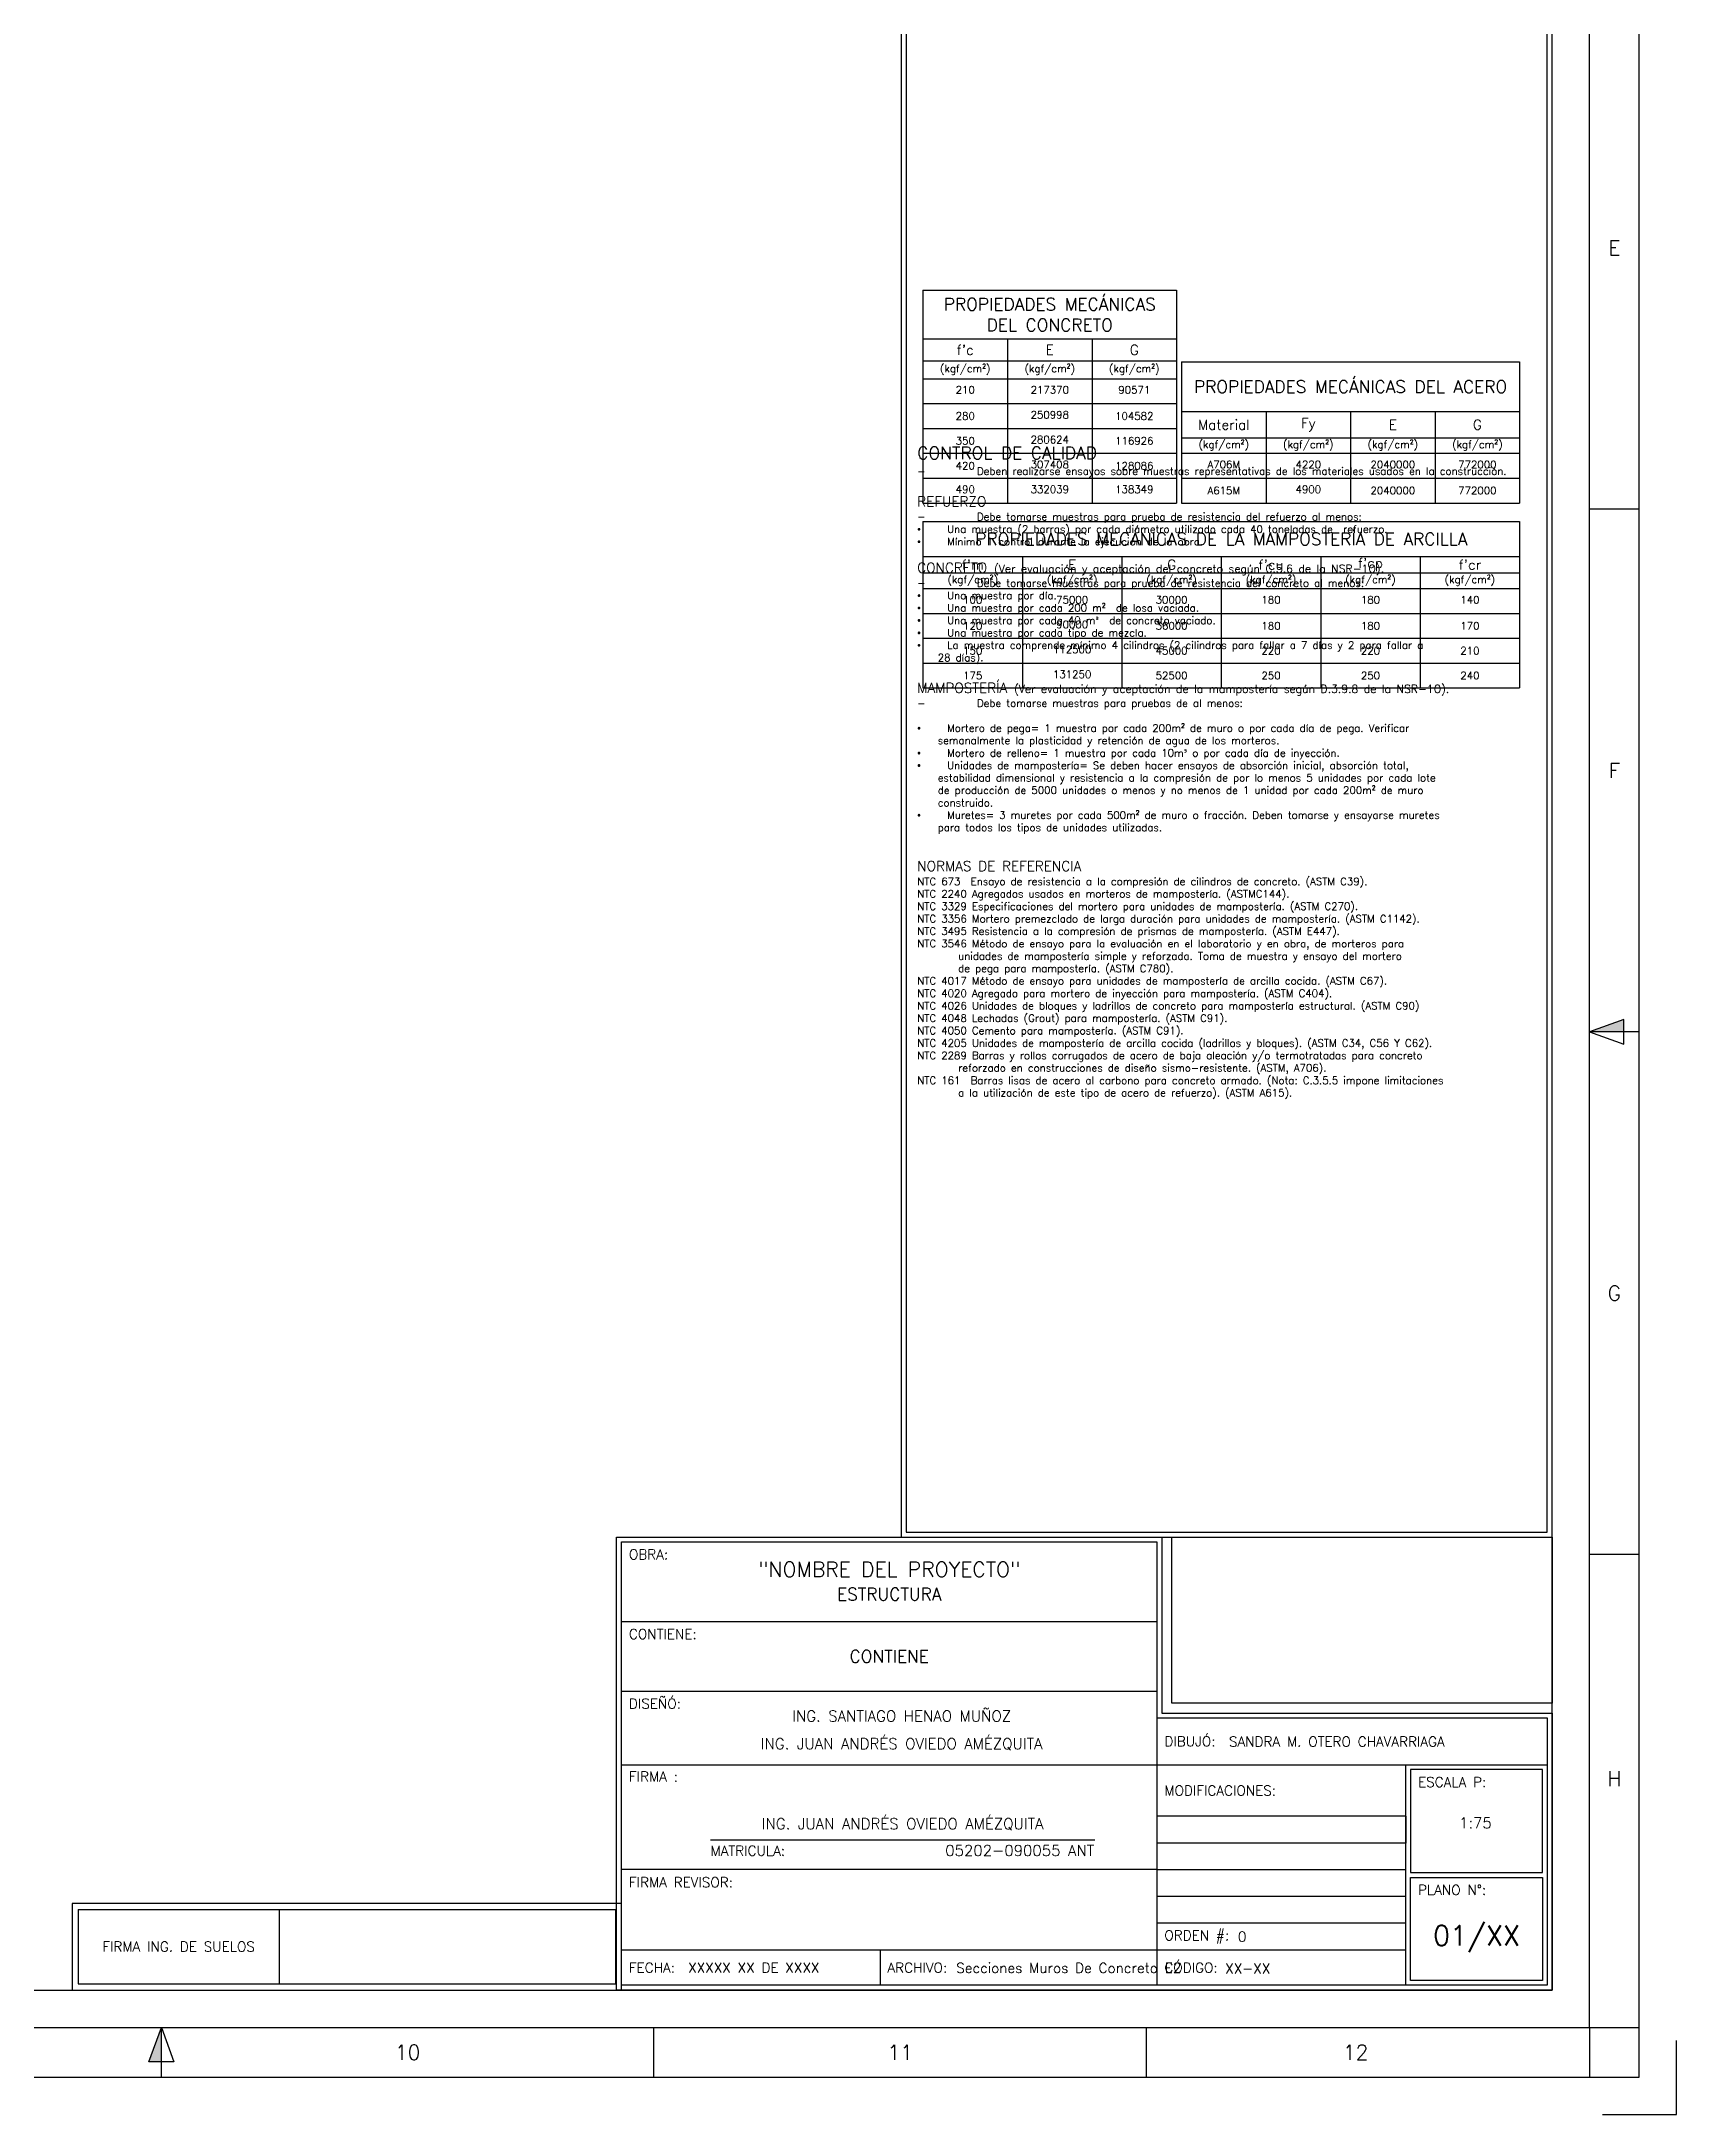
# Paper-space layout 'A0-HORIZONTAL' of a CAD drawing. Header units: millimetres. Extents: x 0 to 1.2, y 0 to 0.86.
# Drawn here: x 0.8751 to 1.204, y 0 to 0.4169 of the extents above; entities that cross this region are included whole.
import ezdxf
from ezdxf.enums import TextEntityAlignment as Align

# ---------------------------------------------------------------- set-up
doc = ezdxf.new("R2010")
doc.units = ezdxf.units.MM
doc.header["$LTSCALE"] = 0.01
for name, color, linetype in [('FC_BORDES', 4, 'Continuous'), ('FC_COTAS', 1, 'Continuous'), ('FC_HATCH 253', 253, 'Continuous'), ('FC_R-140', 2, 'Continuous'), ('FC_R-175', 5, 'Continuous'), ('FC_R-200', 5, 'Continuous'), ('FC_R-80', 11, 'Continuous'), ('FC_ROTULO', 5, 'Continuous')]:
    doc.layers.add(name, color=color, linetype=linetype)
doc.layers.add('FC_DEFPOINTS', color=250, linetype='Continuous', plot=False)
doc.layers.add('FC_HOJA LAYOUT', color=230, linetype='Continuous', plot=False)
doc.styles.add('FC_TEXT', font='romans.shx', dxfattribs={"height": 0.002})
doc.styles.add('FC_TEXT1', font='romans.shx')

# ---------------------------------------------------------------- blocks, each defined once
blk = doc.blocks.new('*U42')
at = {"layer": 'FC_R-80', "insert": (0, 0), "char_height": 0.002175, "attachment_point": 4, "style": 'FC_TEXT1'}
blk.add_mtext_dynamic_manual_height_columns('1:75', width=0.0069624, gutter_width=0.045, heights=[0], dxfattribs=at)
blk = doc.blocks.new('*U149')
at = {"layer": 'FC_ROTULO', "color": 11, "insert": (0, 0), "char_height": 0.0022, "width": 0.050203, "attachment_point": 5, "style": 'FC_TEXT1'}
blk.add_mtext('ING. SANTIAGO HENAO MUÑOZ', dxfattribs=at)
blk = doc.blocks.new('*U113')
at = {"layer": 'FC_R-80', "insert": (0, 0), "char_height": 0.0022, "width": 0.0649744, "attachment_point": 8, "style": 'FC_TEXT1'}
blk.add_mtext('ING. JUAN ANDRÉS OVIEDO AMÉZQUITA', dxfattribs=at)
at = {"layer": 'FC_ROTULO', "color": 11, "insert": (-0.0002, 0.0173), "char_height": 0.0022, "width": 0.0653934, "attachment_point": 5, "style": 'FC_TEXT1'}
blk.add_mtext('ING.^IJUAN ANDRÉS OVIEDO AMÉZQUITA', dxfattribs=at)
at = {"layer": 'FC_ROTULO', "color": 11, "insert": (0.03854, -0.00297), "char_height": 0.0022, "attachment_point": 3, "style": 'FC_TEXT1'}
blk.add_mtext_dynamic_manual_height_columns('05202-090055 ANT', width=0.0337553, gutter_width=0.045, heights=[0], dxfattribs=at)
blk = doc.blocks.new('*U148')
at = {"layer": 'FC_R-80', "insert": (0, 0), "char_height": 0.002, "attachment_point": 4, "style": 'FC_TEXT1'}
blk.add_mtext_dynamic_manual_height_columns('SANDRA M. OTERO CHAVARRIAGA', width=0.0538891, gutter_width=0.045, heights=[0], dxfattribs=at)
blk = doc.blocks.new('*U5')
at = {"layer": 'FC_ROTULO', "color": 12, "insert": (0.00148, -0.00148), "char_height": 0.002, "attachment_point": 1, "style": 'FC_TEXT1'}
blk.add_mtext_dynamic_manual_height_columns('PLANO N°:', width=0.0163891, gutter_width=0.045, heights=[0], dxfattribs=at)
blk = doc.blocks.new('FC_B_ROTULO A0 HORIZONTAL')
at = {"layer": 'FC_HATCH 253'}
h = blk.add_hatch(color=254, dxfattribs=at)
h.dxf.hatch_style = 1
h.paths.add_polyline_path([(1.1865, 0.21775), (1.19342, 0.21775), (1.19342, 0.22025)])
h = blk.add_hatch(color=254, dxfattribs=at)
h.dxf.hatch_style = 1
h.paths.add_polyline_path([(0.89925, 0.0175), (0.89925, 0.01058), (0.89675, 0.01058)])
at = {"ltscale": 0.6}
blk.add_lwpolyline([(1.14954, 0.05998), (1.14954, 0.05461)], dxfattribs=at)
at = {"color": 254, "ltscale": 1.5}
blk.add_lwpolyline([(1.18913, 0), (1.204, 0), (1.204, 0.01487)], dxfattribs=at)
at = {"layer": 'FC_BORDES', "color": 4}
blk.add_lwpolyline([(0.0275, 0.8385), (0.0275, 0.0175), (1.1865, 0.0175), (1.1865, 0.8385)], close=True, dxfattribs=at)
at = {"layer": 'FC_BORDES'}
for points in [[(1.17801, 0.02599), (0.9918, 0.02599), (0.9918, 0.11515), (1.09949, 0.11515), (1.09949, 0.07976), (1.17801, 0.07976), (1.17801, 0.02599)], [(1.14954, 0.07036), (1.17801, 0.07036), (1.17801, 0.02599), (1.14954, 0.02599)], [(1.15052, 0.06937), (1.15052, 0.04867), (1.17702, 0.04867), (1.17702, 0.06937), (1.15052, 0.06937)], [(1.15052, 0.04768), (1.17702, 0.04768), (1.17702, 0.02698), (1.15052, 0.02698)]]:
    blk.add_lwpolyline(points, close=True, dxfattribs=at)
for points in [[(0.9918, 0.09914), (1.09949, 0.09914)], [(0.9918, 0.08514), (1.09949, 0.08514)], [(1.09949, 0.07976), (1.09949, 0.02599)], [(0.9918, 0.07036), (1.09949, 0.07036)], [(1.09949, 0.07036), (1.17801, 0.07036)], [(0.9918, 0.04935), (1.09949, 0.04935)], [(0.9918, 0.0331), (1.14954, 0.0331)], [(1.0438, 0.0331), (1.0438, 0.02599)]]:
    blk.add_lwpolyline(points, dxfattribs=at)
at = {"layer": 'FC_HATCH 253'}
for points in [[(1.1965, 0.32287), (1.1865, 0.32287)], [(1.1965, 0.21775), (1.1865, 0.21775)], [(1.19342, 0.21775), (1.1865, 0.21775)], [(1.1965, 0.11262), (1.1865, 0.11262)], [(0.89925, 0.0075), (0.89925, 0.0175)], [(0.89925, 0.01558), (0.89925, 0.0175)], [(0.99833, 0.0075), (0.99833, 0.0175)], [(1.09742, 0.0075), (1.09742, 0.0175)], [(1.1865, 0.0175), (1.1865, 0.0075)], [(1.1865, 0.0175), (1.1965, 0.0175)]]:
    blk.add_lwpolyline(points, dxfattribs=at)
for points in [[(1.19342, 0.22025), (1.1865, 0.21775), (1.19342, 0.21525)], [(0.89675, 0.01058), (0.89925, 0.0175), (0.90175, 0.01058)]]:
    blk.add_lwpolyline(points, close=True, dxfattribs=at)
at = {"layer": 'FC_HOJA LAYOUT'}
blk.add_lwpolyline([(0.0075, 0.8485), (0.0075, 0.0075), (1.1965, 0.0075), (1.1965, 0.8485)], close=True, dxfattribs=at)
at = {"layer": 'FC_ROTULO', "color": 7}
blk.add_line((1.00971, 0.05523), (1.08699, 0.05523), dxfattribs=at)
at = {"layer": 'FC_ROTULO', "color": 9}
blk.add_lwpolyline([(0.035, 0.831), (0.035, 0.025), (1.179, 0.025), (1.179, 0.831)], close=True, dxfattribs=at)
at = {"layer": 'FC_ROTULO'}
blk.add_lwpolyline([(1.179, 0.025), (0.99081, 0.025), (0.99081, 0.11614), (1.10048, 0.11614), (1.10048, 0.08075), (1.179, 0.08075), (1.179, 0.025)], dxfattribs=at)
blk.add_lwpolyline([(1.10248, 0.11614), (1.179, 0.11614), (1.179, 0.08275), (1.10248, 0.08275)], close=True, dxfattribs=at)
at = {"layer": 'FC_ROTULO', "color": 12}
for points in [[(1.14954, 0.05998), (1.09949, 0.05998)], [(1.14954, 0.05461), (1.09949, 0.05461)], [(1.14954, 0.04923), (1.09949, 0.04923)], [(1.14954, 0.04385), (1.09949, 0.04385)], [(1.14954, 0.03847), (1.09949, 0.03847)]]:
    blk.add_lwpolyline(points, dxfattribs=at)
at = {"layer": 'FC_DEFPOINTS', "style": 'FC_TEXT1', "flags": 2}
for tag, p in [('SAVE_TIME', (1.13773, 0.01018)), ('SAVE_BY', (1.16801, 0.01018))]:
    blk.add_attdef(tag, text='', height=0.002, dxfattribs=at).set_placement(p, align=Align.MIDDLE_CENTER)
at = {"layer": 'FC_R-140', "color": 2, "style": 'FC_TEXT1'}
blk.add_attdef('ESTRUCTURA', text='', height=0.0025, dxfattribs=at).set_placement((1.04565, 0.10465), align=Align.MIDDLE_CENTER)
at = {"layer": 'FC_R-175', "style": 'FC_TEXT1'}
blk.add_attdef('PROYECTO', text='', height=0.003, dxfattribs=at).set_placement((1.04565, 0.10965), align=Align.MIDDLE_CENTER)
at = {"layer": 'FC_R-80', "color": 254, "char_height": 0.003, "attachment_point": 5, "style": 'FC_TEXT'}
for s, insert in [('E', (1.1915, 0.37544)), ('F', (1.1915, 0.27031)), ('G', (1.1915, 0.16519)), ('H', (1.1915, 0.06756)), ('10', (0.94879, 0.0125)), ('11', (1.04787, 0.0125)), ('12', (1.13946, 0.0125))]:
    blk.add_mtext_dynamic_manual_height_columns(s, width=0.0016014, gutter_width=0.045, heights=[0], dxfattribs=dict(at, insert=insert))
at = {"layer": 'FC_R-80', "color": 12, "char_height": 0.002, "style": 'FC_TEXT'}
for s, width, insert, attachment_point in [('OBRA:', 0.008401, (0.9933, 0.11365), 1), ('CONTIENE:', 0.0147819, (0.9933, 0.09764), 1), ('DISEÑÓ:', 0.0111629, (0.9933, 0.08364), 1), ('DIBUJÓ:', 0.0107819, (1.10099, 0.07506), 4), ('FIRMA :', 0.0436622, (0.9933, 0.06898), 1), ('ESCALA P:', 0.0153533, (1.15202, 0.06787), 1), ('MODIFICACIONES:', 0.0107819, (1.10099, 0.06517), 4), ('MATRICULA:', 0.0163057, (1.00971, 0.05406), 1), ('FIRMA REVISOR:', 0.0233533, (0.9933, 0.04771), 1), ('ORDEN #:', 0.0145914, (1.10099, 0.0357), 4), ('FECHA:', 0.0099248, (0.9933, 0.02954), 4), ('ARCHIVO:', 0.0099248, (1.0453, 0.02954), 4), ('CÓDIGO:', 0.0099248, (1.10099, 0.02954), 4)]:
    blk.add_mtext_dynamic_manual_height_columns(s, width=width, gutter_width=0.01, heights=[0], dxfattribs=dict(at, insert=insert, attachment_point=attachment_point))
at = {"layer": 'FC_R-80', "style": 'FC_TEXT1'}
for tag, p in [('MODIFICACIÓN1', (1.10099, 0.05729)), ('MODIFICACIÓN2', (1.10099, 0.05192)), ('MODIFICACIÓN3', (1.10099, 0.04654)), ('MODIFICACIÓN4', (1.10099, 0.04116)), ('CÓDIGO', (1.11323, 0.02935))]:
    blk.add_attdef(tag, text='', height=0.002, dxfattribs=at).set_placement(p, align=Align.MIDDLE_LEFT)
blk.add_attdef('N.ORDEN', (1.11577, 0.03478), '', height=0.002, dxfattribs=at)
blk = doc.blocks.new('*T110')
at = {"layer": 'FC_BORDES', "color": 0, "linetype": 'ByBlock', "lineweight": -2, "ltscale": 0.6, "transparency": 16777216}
for p, q in [((0, 0), (0.12, 0)), ((0, 0), (0, -0.03347)), ((0.12, 0), (0.12, -0.03347)), ((0, -0.007), (0.12, -0.007)), ((0.02, -0.007), (0.02, -0.03347)), ((0.04, -0.007), (0.04, -0.03347)), ((0.06, -0.007), (0.06, -0.03347)), ((0.08, -0.007), (0.08, -0.03347)), ((0.1, -0.007), (0.1, -0.03347)), ((0, -0.01034), (0.12, -0.01034)), ((0, -0.01347), (0.12, -0.01347)), ((0, -0.01847), (0.12, -0.01847)), ((0, -0.02347), (0.12, -0.02347)), ((0, -0.02847), (0.12, -0.02847)), ((0, -0.03347), (0.12, -0.03347))]:
    blk.add_line(p, q, dxfattribs=at)
at = {"layer": 'FC_BORDES', "color": 5, "ltscale": 0.6, "transparency": 16777216, "insert": (0.06, -0.0035), "char_height": 0.0025, "width": 0.119997, "attachment_point": 5, "style": 'FC_TEXT1'}
blk.add_mtext('PROPIEDADES MECÁNICAS DE LA MAMPOSTERÍA DE ARCILLA', dxfattribs=at)
at = {"layer": 'FC_BORDES', "color": 2, "ltscale": 0.6, "transparency": 16777216, "width": 0.019997, "attachment_point": 5, "style": 'FC_TEXT1'}
for s, insert, char_height in [("f'm", (0.01, -0.00867), 0.002), ('E', (0.03, -0.00867), 0.002), ('{\\H0.8x;G} ', (0.05, -0.00867), 0.0025), ("f'cu", (0.07, -0.00867), 0.002), ("f'cp", (0.09, -0.00867), 0.002), ("f'cr", (0.11, -0.00867), 0.002), ('{\\C12;(kgf/cm²)}', (0.01, -0.0119), 0.0015), ('{\\C12;(kgf/cm²)}', (0.03, -0.0119), 0.0015), ('{\\C12;(kgf/cm²)}', (0.05, -0.0119), 0.0015), ('{\\C12;(kgf/cm²)}', (0.07, -0.0119), 0.0015), ('{\\C12;(kgf/cm²)}', (0.09, -0.0119), 0.0015), ('{\\C12;(kgf/cm²)}', (0.11, -0.0119), 0.0015)]:
    blk.add_mtext(s, dxfattribs=dict(at, insert=insert, char_height=char_height))
at = {"layer": 'FC_BORDES', "color": 11, "ltscale": 0.6, "transparency": 16777216, "char_height": 0.0015, "width": 0.017, "style": 'FC_TEXT1'}
for s, insert, attachment_point in [('100', (0.01, -0.01497), 2), ('75000', (0.03, -0.01497), 2), ('30000', (0.05, -0.01497), 2), ('180', (0.07, -0.01497), 2), ('180', (0.09, -0.01497), 2), ('140', (0.11, -0.01497), 2), ('120', (0.01, -0.02097), 5), ('90000', (0.03, -0.01997), 2), ('36000', (0.05, -0.02097), 5), ('180', (0.07, -0.02097), 5), ('180', (0.09, -0.02097), 5), ('170', (0.11, -0.02097), 5), ('112500', (0.03, -0.02497), 2), ('150', (0.01, -0.02597), 5), ('45000', (0.05, -0.02597), 5), ('220', (0.07, -0.02597), 5), ('220', (0.09, -0.02597), 5), ('210', (0.11, -0.02597), 5), ('175', (0.01, -0.03097), 5), ('131250', (0.03, -0.02997), 2), ('52500', (0.05, -0.03097), 5), ('250', (0.07, -0.03097), 5), ('250', (0.09, -0.03097), 5), ('240', (0.11, -0.03097), 5)]:
    blk.add_mtext(s, dxfattribs=dict(at, insert=insert, attachment_point=attachment_point))
blk = doc.blocks.new('*T109')
at = {"layer": 'FC_BORDES', "color": 0, "linetype": 'ByBlock', "lineweight": -2, "ltscale": 0.6, "transparency": 16777216}
for p, q in [((0, 0), (0.051, 0)), ((0, 0), (0, -0.0428)), ((0.051, 0), (0.051, -0.0428)), ((0, -0.00981), (0.051, -0.00981)), ((0.017, -0.00981), (0.017, -0.0428)), ((0.034, -0.00981), (0.034, -0.0428)), ((0, -0.0142), (0.051, -0.0142)), ((0, -0.0178), (0.051, -0.0178)), ((0, -0.0228), (0.051, -0.0228)), ((0, -0.0278), (0.051, -0.0278)), ((0, -0.0328), (0.051, -0.0328)), ((0, -0.0378), (0.051, -0.0378)), ((0, -0.0428), (0.051, -0.0428))]:
    blk.add_line(p, q, dxfattribs=at)
at = {"layer": 'FC_BORDES', "color": 5, "ltscale": 0.6, "transparency": 16777216, "insert": (0.0255, -0.0049), "char_height": 0.0025, "width": 0.050997, "attachment_point": 5, "style": 'FC_TEXT1'}
blk.add_mtext('PROPIEDADES MECÁNICAS DEL CONCRETO', dxfattribs=at)
at = {"layer": 'FC_BORDES', "color": 2, "ltscale": 0.6, "transparency": 16777216, "width": 0.016997, "attachment_point": 5, "style": 'FC_TEXT1'}
for s, insert, char_height in [("f'c ", (0.0085, -0.012), 0.002), ('E', (0.0255, -0.012), 0.002), ('G ', (0.0425, -0.012), 0.002), ('{\\C12;(kgf/cm²)}', (0.0085, -0.016), 0.0015), ('{\\C12;(kgf/cm²)}', (0.0255, -0.016), 0.0015), ('{\\C12;(kgf/cm²)}', (0.0425, -0.016), 0.0015)]:
    blk.add_mtext(s, dxfattribs=dict(at, insert=insert, char_height=char_height))
at = {"layer": 'FC_BORDES', "color": 11, "ltscale": 0.6, "transparency": 16777216, "char_height": 0.0015, "width": 0.014, "style": 'FC_TEXT1'}
for s, insert, attachment_point in [('210', (0.0085, -0.0193), 2), ('217370', (0.0255, -0.0193), 2), ('90571', (0.0425, -0.0193), 2), ('280', (0.0085, -0.0253), 5), ('250998', (0.0255, -0.0243), 2), ('104582', (0.0425, -0.0253), 5), ('350', (0.0085, -0.0303), 5), ('280624', (0.0255, -0.0293), 2), ('116926', (0.0425, -0.0303), 5), ('420', (0.0085, -0.0353), 5), ('307408', (0.0255, -0.0343), 2), ('128086', (0.0425, -0.0353), 5), ('490', (0.0085, -0.0393), 2), ('332039', (0.0255, -0.0393), 2), ('138349', (0.0425, -0.0393), 2)]:
    blk.add_mtext(s, dxfattribs=dict(at, insert=insert, attachment_point=attachment_point))
blk = doc.blocks.new('*T111')
at = {"layer": 'FC_BORDES', "color": 0, "linetype": 'ByBlock', "lineweight": -2, "ltscale": 0.6, "transparency": 16777216}
for p, q in [((0, 0), (0.068, 0)), ((0, 0), (0, -0.0284)), ((0.068, 0), (0.068, -0.0284)), ((0, -0.01), (0.068, -0.01)), ((0.017, -0.01), (0.017, -0.0284)), ((0.034, -0.01), (0.034, -0.0284)), ((0.051, -0.01), (0.051, -0.0284)), ((0, -0.0153), (0.068, -0.0153)), ((0, -0.0184), (0.068, -0.0184)), ((0, -0.0234), (0.068, -0.0234)), ((0, -0.0284), (0.068, -0.0284))]:
    blk.add_line(p, q, dxfattribs=at)
at = {"layer": 'FC_BORDES', "color": 5, "ltscale": 0.6, "transparency": 16777216, "insert": (0.034, -0.005), "char_height": 0.0025, "width": 0.067997, "attachment_point": 5, "style": 'FC_TEXT1'}
blk.add_mtext('PROPIEDADES MECÁNICAS DEL ACERO', dxfattribs=at)
at = {"layer": 'FC_BORDES', "color": 2, "ltscale": 0.6, "transparency": 16777216, "width": 0.016997, "attachment_point": 5, "style": 'FC_TEXT1'}
for s, insert, char_height in [('Material', (0.0085, -0.01265), 0.002), ('Fy ', (0.0255, -0.01265), 0.002), ('E', (0.0425, -0.01265), 0.002), ('G ', (0.0595, -0.01265), 0.002), ('{\\C12;(kgf/cm²)}', (0.0085, -0.01685), 0.0015), ('{\\C12;(kgf/cm²)}', (0.0255, -0.01685), 0.0015), ('{\\C12;(kgf/cm²)}', (0.0425, -0.01685), 0.0015), ('{\\C12;(kgf/cm²)}', (0.0595, -0.01685), 0.0015)]:
    blk.add_mtext(s, dxfattribs=dict(at, insert=insert, char_height=char_height))
at = {"layer": 'FC_BORDES', "color": 11, "ltscale": 0.6, "transparency": 16777216, "char_height": 0.0015, "width": 0.014, "style": 'FC_TEXT1'}
for s, insert, attachment_point in [('A706M', (0.0085, -0.0199), 2), ('4220', (0.0255, -0.0199), 2), ('2040000', (0.0425, -0.0199), 2), ('772000', (0.0595, -0.0199), 2), ('4900', (0.0255, -0.0249), 2), ('A615M', (0.0085, -0.0259), 5), ('2040000', (0.0425, -0.0259), 5), ('772000', (0.0595, -0.0259), 5)]:
    blk.add_mtext(s, dxfattribs=dict(at, insert=insert, attachment_point=attachment_point))
blk = doc.blocks.new('*T112')
at = {"layer": 'FC_BORDES', "color": 0, "linetype": 'ByBlock', "lineweight": -2, "ltscale": 0.6, "transparency": 16777216}
for p, q in [((0, 0), (0.10808, 0)), ((0, 0), (0, -0.015)), ((0.04042, 0), (0.04042, -0.015)), ((0.10808, 0), (0.10808, -0.015)), ((0, -0.015), (0.10808, -0.015))]:
    blk.add_line(p, q, dxfattribs=at)
at = {"layer": 'FC_BORDES', "color": 2, "ltscale": 0.6, "transparency": 16777216, "insert": (0.02021, -0.0075), "char_height": 0.002, "width": 0.0404137, "attachment_point": 5, "style": 'FC_TEXT1'}
blk.add_mtext('{\\C12;FIRMA ING. DE SUELOS}', dxfattribs=at)

psp = doc.layouts.new('A0-HORIZONTAL')

# ---------------------------------------------------------------- linework, layer by layer
at = {"layer": 'FC_BORDES'}
psp.add_lwpolyline([(1.04908, 0.11714), (1.178, 0.11714), (1.178, 0.62576), (1.04908, 0.62576)], close=True, dxfattribs=at)
at = {"layer": 'FC_ROTULO'}
psp.add_lwpolyline([(1.04808, 0.11614), (1.179, 0.11614), (1.179, 0.62676), (1.04808, 0.62676)], close=True, dxfattribs=at)
at = {"layer": 'FC_ROTULO', "ltscale": 0.6}
psp.add_lwpolyline([(0.88131, 0.025), (0.9918, 0.025), (0.99179, 0.04247), (0.88131, 0.04247)], close=True, dxfattribs=at)

# ---------------------------------------------------------------- block references
ref = psp.add_blockref('FC_B_ROTULO A0 HORIZONTAL', (0, 0))
ref.add_attrib('PROYECTO', '"NOMBRE DEL PROYECTO"', dxfattribs={"layer": 'FC_R-175', "height": 0.003, "style": 'FC_TEXT1'}).set_placement((1.04565, 0.10965), align=Align.MIDDLE_CENTER)
ref.add_attrib('ESTRUCTURA', 'ESTRUCTURA', dxfattribs={"layer": 'FC_R-140', "color": 2, "height": 0.0025, "style": 'FC_TEXT1'}).set_placement((1.04565, 0.10465), align=Align.MIDDLE_CENTER)
ref.add_attrib('CÓDIGO', 'XX-XX', dxfattribs={"layer": 'FC_R-80', "height": 0.002, "style": 'FC_TEXT1'}).set_placement((1.11323, 0.02935), align=Align.MIDDLE_LEFT)
ref.add_attrib('N.ORDEN', '0', (1.11577, 0.03478), dxfattribs={"layer": 'FC_R-80', "height": 0.002, "style": 'FC_TEXT1'})
for name, p in [('*T109', (1.05244, 0.36691)), ('*T111', (1.10444, 0.35251)), ('*T110', (1.05244, 0.32038)), ('*T112', (0.88251, 0.04127))]:
    psp.add_blockref(name, p)
at = {"layer": 'FC_COTAS'}
for name, p in [('*U149', (1.04815, 0.08014)), ('*U113', (1.04835, 0.05717)), ('*U148', (1.11399, 0.075)), ('*U42', (1.16029, 0.05867))]:
    psp.add_blockref(name, p, dxfattribs=at)
at = {"layer": 'FC_R-80'}
psp.add_blockref('*U5', (1.15052, 0.04765), dxfattribs=at)

# ---------------------------------------------------------------- texts
at = {"layer": 'FC_R-140', "insert": (1.04565, 0.09214), "char_height": 0.0025, "attachment_point": 5, "style": 'FC_TEXT'}
psp.add_mtext_dynamic_manual_height_columns('CONTIENE', width=0.1067978, gutter_width=0.01, heights=[0], dxfattribs=at)
at = {"layer": 'FC_R-200', "insert": (1.16377, 0.03534), "char_height": 0.004, "attachment_point": 5, "style": 'FC_TEXT'}
psp.add_mtext_dynamic_manual_height_columns('01/XX', width=0.0188971, gutter_width=0.01, heights=[0], dxfattribs=at)
at = {"layer": 'FC_R-80', "style": 'FC_TEXT'}
for s, width, gutter_width, heights, insert, char_height, attachment_point in [("{\\H0.83333x;\\C5;ESPECIFICACIONES:\\P\\H0.8x;\\C2;REFUERZO:\\H1.25x;\\P\\pi-0.006,l0.006;\\H0.6x;\\C256;-^IResistencia a fluencia del acero fy=\\C2;4900\\C256; kgf/cm² para mallas electrosoldadas. \\P-^IResistencia a fluencia del acero fy=\\C2;4200\\C256; kgf/cm² para todas las barras\\P-^ITodo el refuerzo deberá ser corrugado.\\H1.3333x;\\P\\pi0,l0;\\P\\C2;CONCRETO:\\P\\pi-0.006,l0.006;\\H0.75x;\\C256;-^IResistencia a la compresión del concreto, f'c=\\C2;XXX\\C256; kgf/cm² para todas las columnas.\\P-^IResistencia a la compresión del concreto, f'c=\\C2;XXX\\C256; kgf/cm² para las losas, vigas y nervios.\\P-^IResistencia a la compresión del concreto, f'c=\\C2;XXX\\C256; kgf/cm² para vigas de fundación, pilas, zapatas, losas y pilotes, etc.\\P-^IResistencia a la compresión del concreto, f'c=\\C2;XXX\\C256; kgf/cm² para escaleras y muros de contención.\\H1.3333x;\\P\\pi0,l0;\\H1.25x;\\C2;\\P\\H0.8x;MORTERO:\\P\\pi-0.006,l0.006;\\H0.75x;\\C256;-^IResistencia a compresión del mortero de pega, f'cp=\\C2;XXX\\C256; kgf/cm² para f'm=\\C2;XXX\\C256; kgf/cm²\\P-^IResistencia a compresión del mortero de pega, f'cp=\\C2;XXX\\C256; kgf/cm² para f'm=\\C2;XXX\\C256; kgf/cm²\\P-^IResistencia a compresión del mortero de relleno, f'cr=\\C2;XXX\\C256; kgf/cm² para f'm=\\C2;XXX\\C256; kgf/cm²\\P-^IResistencia a compresión del mortero de relleno, f'cr=\\C2;XXX\\C256; kgf/cm² para f'm=\\C2;XXX\\C256; kgf/cm²\\P\\pi0,l0;\\P\\H1.3334x;\\C2;UNIDADES DE MAMPOSTERÍA PARA MUROS ESTRUCTURALES\\P\\pi-0.006,l0.006;\\H0.75x;\\C256;-^IBloque de arcilla de perforación vertical \\C2;XX\\C256;x\\C2;XX\\C256;x\\C2;XX\\C256; y \\C2;XX\\C256;x\\C2;XX\\C256;x\\C2;X\\C256; con resistencia a la  compresión f'cu=\\C2;XXX\\C256; kgf/cm² medida sobre el área neta para piso \\C2;X\\C256; a piso \\C2;X\\C256;.\\P-^IResistencia a compresión de la mampostería en bloque de arcilla de perforación vertical, f'm=\\C2;XXX\\C256; kgf/cm² medida sobre el área neta para piso \\C2;X\\C256; a piso \\C2;X\\C256;.\\P-^IBloque de arcilla de perforación vertical \\C2;XX\\C256;x\\C2;XX\\C256;x\\C2;XX\\C256; y \\C2;XX\\C256;x\\C2;XX\\C256;x\\C2;X\\C256; con resistencia a la compresión f'cu=\\C2;XXX\\C256; kgf/cm² medida sobre el área neta para piso \\C2;X\\C256; a piso \\C2;X\\C256;.\\P-^IResistencia a compresión de la mampostería en bloque de arcilla de perforación vertical, f'm=\\C2;XXX\\C256; kgf/cm² medida sobre el área neta para piso \\C2;X\\C256; a piso \\C2;X\\C256;.\\P\\pi0,l0;\\P\\H1.3333x;\\C2;PARÁMETROS SÍSMICOS\\P\\pi-0.006,l0.006;\\H0.75x;\\C256;-^IPerfil de suelo tipo: \\C2;X\\C256;.\\P-^ICapacidad de disipación de energía de la estructura: \\C2;XXX\\C256;\\P-^IZona de amenaza sísmica: Intermedia.\\P-^IAa= \\C2;XXX\\C256;, Av= \\C2;XXX\\C256;.\\P-^IRo= \\C2;XXX\\C256;, R=  \\C2;XXX\\C256;.\\P\\fSymbol|b0|i0|c2|p18;-^IÆ\\Fromans|c0;a= \\C2;XXX\\C256;, \\fSymbol|b0|i0|c2|p18;Æ\\Fromans|c0;p= \\C2;XXX, \\fSymbol|b0|i0|c2|p18;\\C256;Æ\\Fromans|c0;r=\\C2; XXX\\C256;.\\P-^IFa= \\C2;XXX\\C256;, Fv= \\C2;XXX\\C256;.\\P\\Fromanc|c0;-^II\\Fromans|c0;=  \\C2;XXX\\C256;.\\P\\pi0,l0;\\P\\H1.3334x;\\C2;ANCLAJE CON EPÓXICO\\P\\pi-0.006,l0.006;\\H0.75x;\\C256;-^IPerfore e inyecte hasta la profundidad especificada en planos usando el sistema   Hilti HIT-HY 200 safeset (HDB) o equivalente.\\P-^IEn presencia de agua, se debe usar RE-500-SD en reemplazo de HY-200.\\P-^ILa perforación debe estar completamente limpia, libre de escoria antes de la aplicación   del material adherente.\\P\\pi0,l0;\\P\\H1.3333x;\\C2;GENERALES\\P\\pi-0.006,l0.006;\\A1;\\H0.75x;\\C256;-^IDiseño estructural de acuerdo con la ley 400 de 1997 N.S.R. 10.\\P\\C2;    \\LSistema estructural:\\H2x;\\P\\H0.5x;\\l\\C256;-^IGrupo de uso de la estructura= \\C2;XX\\C256;\\P-^ICapacidad de pilotes, qa=\\C2;XX\\C256; tf a \\C2;XX \\C256;m de profundidad. La profundidad de cimentación debe ser verificada y aprobada por el ingeniero de suelos.\\P-^ICapacidad admisible en pilas= \\C2;XX\\C256; tf/m². La profundidad de cimentación debe ser verificada y aprobada por el ingeniero de suelos.\\P-^ICapacidad admisible en zapatas= \\C2;XX\\C256; tf/m². La profundidad de cimentación debe ser verificada y aprobada por el ingeniero de suelos.\\P-^ICapacidad admisible en losa de cimentación= \\C2;XX\\C256; tf/m². La profundidad de cimentación debe ser verificada y aprobada por el ingeniero de suelos.\\P-^ICarga de diseño de acabados \\C2;XXX\\C256; kgf/m². \\P-^ICarga viva de diseño en losa de fundación, losas típicas y cubierta: \\C2;XXX\\C256; kgf/m².\\P-^ICarga viva de diseño en balcones: \\C2;XXX\\C256; kgf/m² y en puntos fijos: \\C2;XXX\\C256; kgf/m².\\P-^ICarga de particiones: \\C2;XX\\C256; kgf/m².\\P-^ITodos los nudos (unión viga-columna y/o unión viga-muro) deben vaciarse con la misma resistencia de concreto especificada para la columna y/o muro del piso correspondiente.\\P-^IDonde se especifique gancho, se usará gancho estándar.\\P-^ITodas las medidas están dadas en metros, a menos que se indique otra unidad.\\P-^INo se permite ningún cambio estructural sin autorización escrita del ingeniero estructural.\\P-^ILas barras deben ser dobladas antes de colocarlas en el elemento.\\P-^IEs conveniente colocar estribos constructivos donde no se indique en el plano.\\P-^IColocar un solado o concreto de e=0.05m, en toda la superficie de la fundación antes    del vaciado de los elementos estructurales.\\P-^IGenerar ventana de limpieza en todas las celdas donde se inyecte los muros de mampostería.\\P-^IEl espesor de la pega de los muros de mampostería deben tener un promedio de 1cm, con medidas individuales de ± 4mm.\\P-^IEn caso de haber diferencias entre los planos arquitectónicos y estructurales, priman las medidas de los planos arquitectónicos y debe consultarse al Ingeniero estructural.\\P\\H1.33333x;\\C5;\\P\\H1.25x;\\C2;PROPIEDADES DEL MATERIAL\\C5;\\P\\H1.00002x;\\P\\P\\P\\P\\P\\P\\P\\P\\P\\P\\P\\P\\P\\P\\P\\P\\P\\P\\P\\PCONTROL DE CALIDAD\\P\\A0;\\H0.59999x;\\C256;-^IDeben realizarse ensayos sobre muestras representativas de los materiales usados en la construcción.\\P\\H1.3333x;\\C2;\\PREFUERZO\\P\\H0.75x;\\C256;-^IDebe tomarse muestras para prueba de resistencia del refuerzo al menos:\\P\\pi-0.009,l0.009,t0.006;\\fSymbol|b0|i0|c2|p18;·^I\\Fromans|c0;Una muestra (2 barras) por cada diámetro utilizado cada 40 toneladas de  refuerzo. \\P\\fSymbol|b0|i0|c2|p18;·^I\\Fromans|c0;Mínimo 1 control durante la ejecución de la obra.\\P\\pi-0.006,l0.006,tz;\\P\\H1.3334x;\\C2;CONCRETO \\H0.79998x;(Ver evaluación y aceptación del concreto según C.5.6 de la NSR-1O)\\H1.125x;.\\P\\H0.83331x;\\C256;-^IDebe tomarse muestras para prueba de resistencia del concreto al menos:\\P\\pi-0.009,l0.009,t0.006;\\fSymbol|b0|i0|c2|p18;·^I\\Fromans|c0;Una muestra por día.   \\P\\fSymbol|b0|i0|c2|p18;·^I\\Fromans|c0;Una muestra por cada 200 m²  de losa vaciada.\\P\\fSymbol|b0|i0|c2|p18;·^I\\Fromans|c0;Una muestra por cada 40 m\\fISOCPEUR|b0|i0|c0|p34;³\\Fromans|c0;  de concreto vaciado.   \\P\\fSymbol|b0|i0|c2|p18;·^I\\Fromans|c0;Una muestra por cada tipo de mezcla. \\P\\fSymbol|b0|i0|c2|p18;·^I\\Fromans|c0;La muestra comprende mínimo 4 cilindros (2 cilindros para fallar a 7 días y 2 para fallar a\\P\\pi0,l0,tz;    28 días).\\P\\H1.3333x;\\C2;\\PMAMPOSTERÍA \\H0.8x;(Ver evaluación y aceptación de la mampostería según D.3.9.8 de la NSR-1O).\\P\\pi-0.006,l0.006;\\H0.93755x;\\C256;-^IDebe tomarse muestras para pruebas de al menos: \\P\\pi0.006,l0;\\P\\pi-0.009,l0.009,t0.006;\\fSymbol|b0|i0|c2|p18;·^I\\Fromans|c0;Mortero de pega= 1 muestra por cada 200m² de muro o por cada día de pega. Verificar\\P\\pi0,l0,tz;    semanalmente la plasticidad y retención de agua de los morteros. \\P\\pi-0.009,l0.009,t0.006;\\fSymbol|b0|i0|c2|p18;·^I\\Fromans|c0;Mortero de relleno= 1 muestra por cada 10m\\fISOCPEUR|b0|i0|c0|p34;³\\Fromans|c0; o por cada día de inyección.  \\P\\fSymbol|b0|i0|c2|p18;·^I\\Fromans|c0;Unidades de mampostería= Se deben hacer ensayos de absorción inicial, absorción total,\\P\\pi0,l0,tz;    estabilidad dimensional y resistencia a la compresión de por lo menos 5 unidades por cada lote  \\P    de producción de 5000 unidades o menos y no menos de 1 unidad por cada 200m² de muro \\P    construido.\\P\\pi-0.009,l0.009,t0.006;\\fSymbol|b0|i0|c2|p18;·^I\\Fromans|c0;Muretes= 3 muretes por cada 500m² de muro o fracción. Deben tomarse y ensayarse muretes\\P\\pi0,l0,tz;    para todos los tipos de unidades utilizadas.}\\P\\P{\\H0.66667x;\\C2;NORMAS DE REFERENCIA\\P\\H0.75x;\\C256;NTC 673  Ensayo de resistencia a la compresión de cilindros de concreto. (ASTM C39).\\PNTC 2240 Agregados usados en morteros de mampostería. (ASTMC144).\\PNTC 3329 Especificaciones del mortero para unidades de mampostería. (ASTM C270).\\PNTC 3356 Mortero premezclado de larga duración para unidades de mampostería. (ASTM C1142).\\PNTC 3495 Resistencia a la compresión de prismas de mampostería. (ASTM E447).\\PNTC 3546 Método de ensayo para la evaluación en el laboratorio y en obra, de morteros para\\P        unidades de mampostería simple y reforzada. Toma de muestra y ensayo del mortero \\P        de pega para mampostería. (ASTM C780).\\PNTC 4017 Método de ensayo para unidades de mampostería de arcilla cocida. (ASTM C67).\\PNTC 4020 Agregado para mortero de inyección para mampostería. (ASTM C404).\\PNTC 4026 Unidades de bloques y ladrillos de concreto para mampostería estructural. (ASTM C90)\\PNTC 4048 Lechadas (Grout) para mampostería. (ASTM C91).\\PNTC 4050 Cemento para mampostería. (ASTM C91).\\PNTC 4205 Unidades de mampostería de arcilla cocida (ladrillos y bloques). (ASTM C34, C56 Y C62).\\PNTC 2289 Barras y rollos corrugados de acero de baja aleación y/o termotratadas para concreto\\P        reforzado en construcciones de diseño sismo-resistente. (ASTM, A706).\\PNTC 161  Barras lisas de acero al carbono para concreto armado. (Nota: C.3.5.5 impone limitaciones\\P        a la utilización de este tipo de acero de refuerzo). (ASTM A615).\\P\\C2;\\P }", 0.1255961, 0, [0.58062], (1.05129, 0.62383), 0.003, 1), ('XXXXX XX DE XXXX', 0.0365804, 0.01, [0], (1.00522, 0.02854), 0.002, 7)]:
    psp.add_mtext_dynamic_manual_height_columns(s, width=width, gutter_width=gutter_width, heights=heights, dxfattribs=dict(at, insert=insert, char_height=char_height, attachment_point=attachment_point))
at = {"layer": 'FC_R-80', "ltscale": 0.6, "insert": (1.05913, 0.03049), "char_height": 0.002, "attachment_point": 1, "style": 'FC_TEXT'}
psp.add_mtext('Secciones Muros De Concreto E2', dxfattribs=at)

doc.saveas('drawing.dxf')
